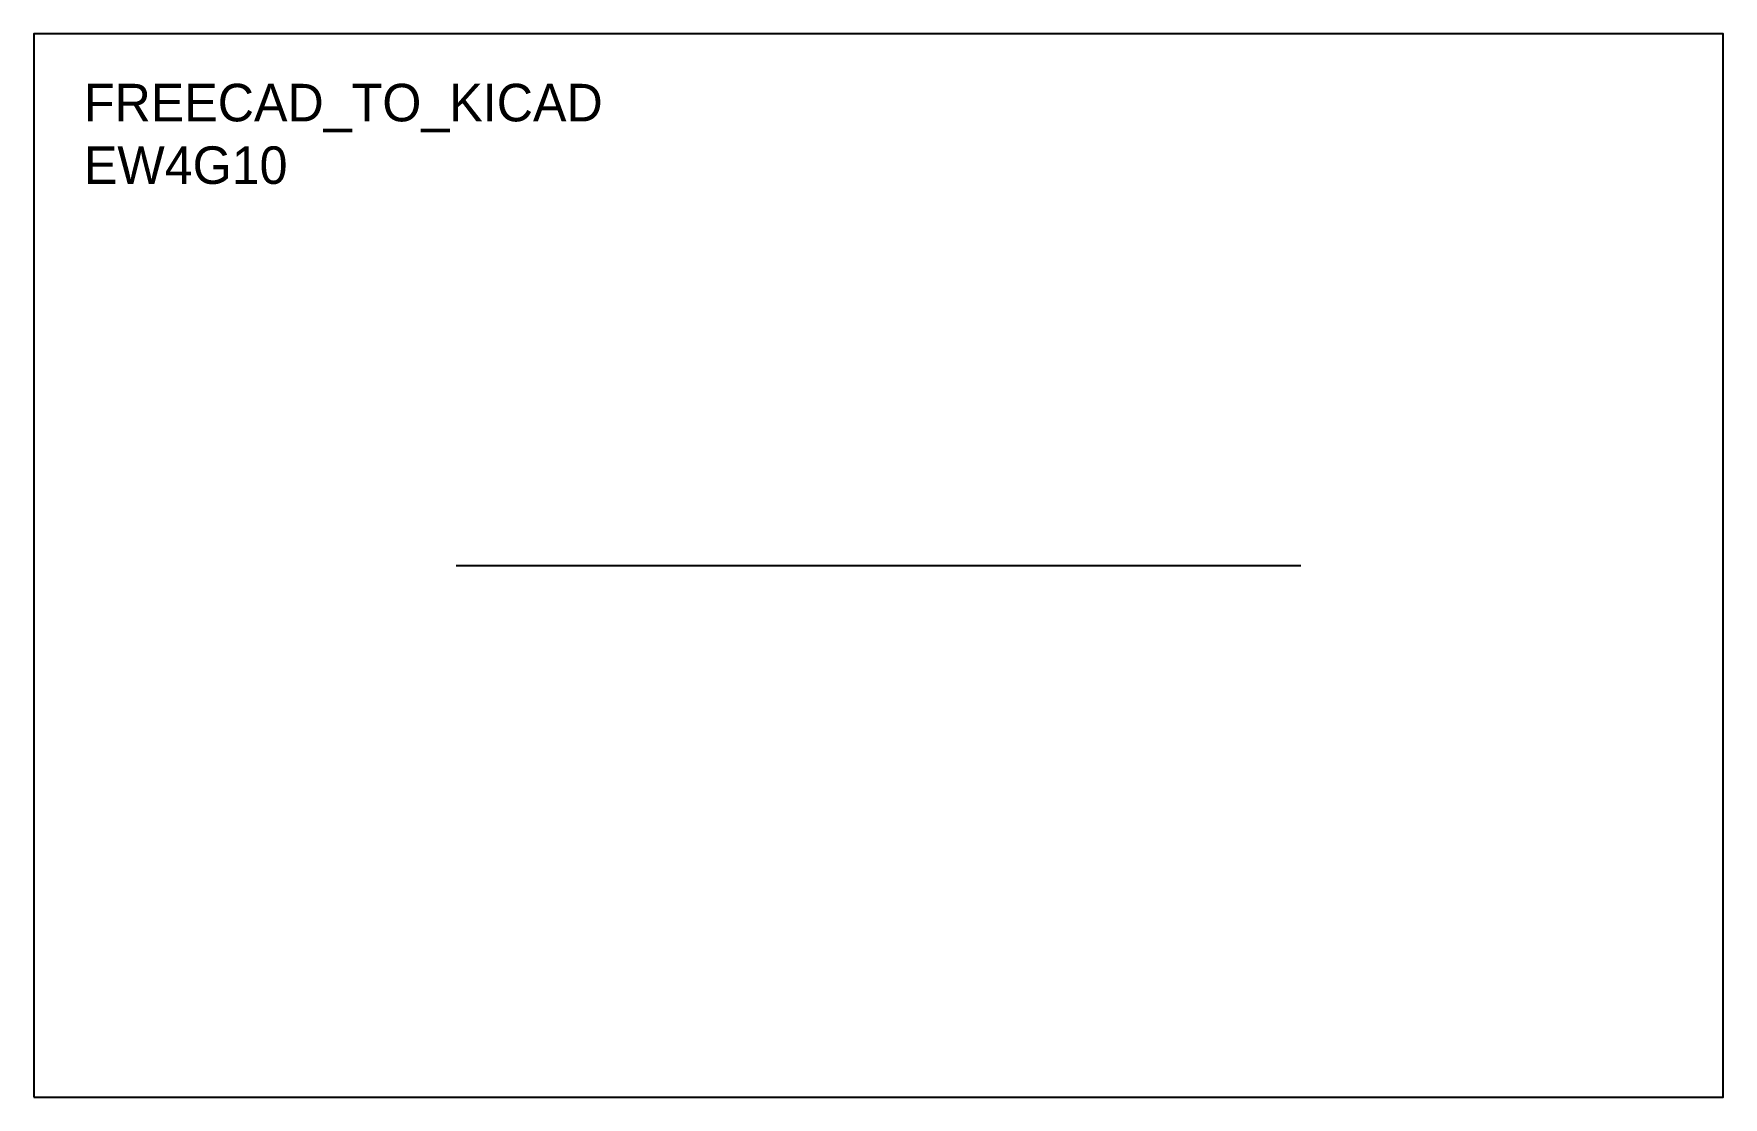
# Model space of a CAD drawing. Header units: metres. Extents: x 0 to 135, y 0 to 85.
import ezdxf

# ---------------------------------------------------------------- set-up
doc = ezdxf.new("R2010")
doc.units = ezdxf.units.M
doc.layers.add('FREECAD_HANDOFF', color=7, linetype='Continuous')
doc.layers.add('LABEL', color=7, linetype='Continuous')

msp = doc.modelspace()

# ---------------------------------------------------------------- linework, layer by layer
at = {"layer": 'FREECAD_HANDOFF'}
msp.add_line((33.75, 42.5), (101.25, 42.5), dxfattribs=at)
msp.add_lwpolyline([(0, 0), (135, 0), (135, 85), (0, 85)], close=True, dxfattribs=at)

# ---------------------------------------------------------------- texts
at = {"layer": 'LABEL'}
for s, p in [('FREECAD_TO_KICAD', (4, 78)), ('EW4G10', (4, 73))]:
    msp.add_text(s, height=3, dxfattribs=at).set_placement(p)

doc.saveas('drawing.dxf')
